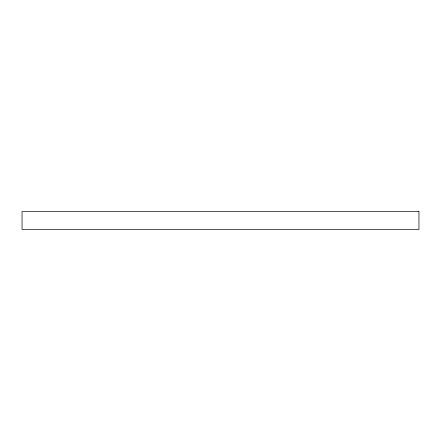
<?xml version="1.0" encoding="UTF-8"?>
<svg xmlns="http://www.w3.org/2000/svg" width="441" height="441" viewBox="0 0 441 441"><rect width="100%" height="100%" fill="white"/><g stroke="black" fill="none" stroke-linecap="round" stroke-linejoin="round"><path stroke-width="0.66" d="M418.95 211.57L22.05 211.57L22.05 229.43L418.95 229.43L418.95 211.57"/></g></svg>
